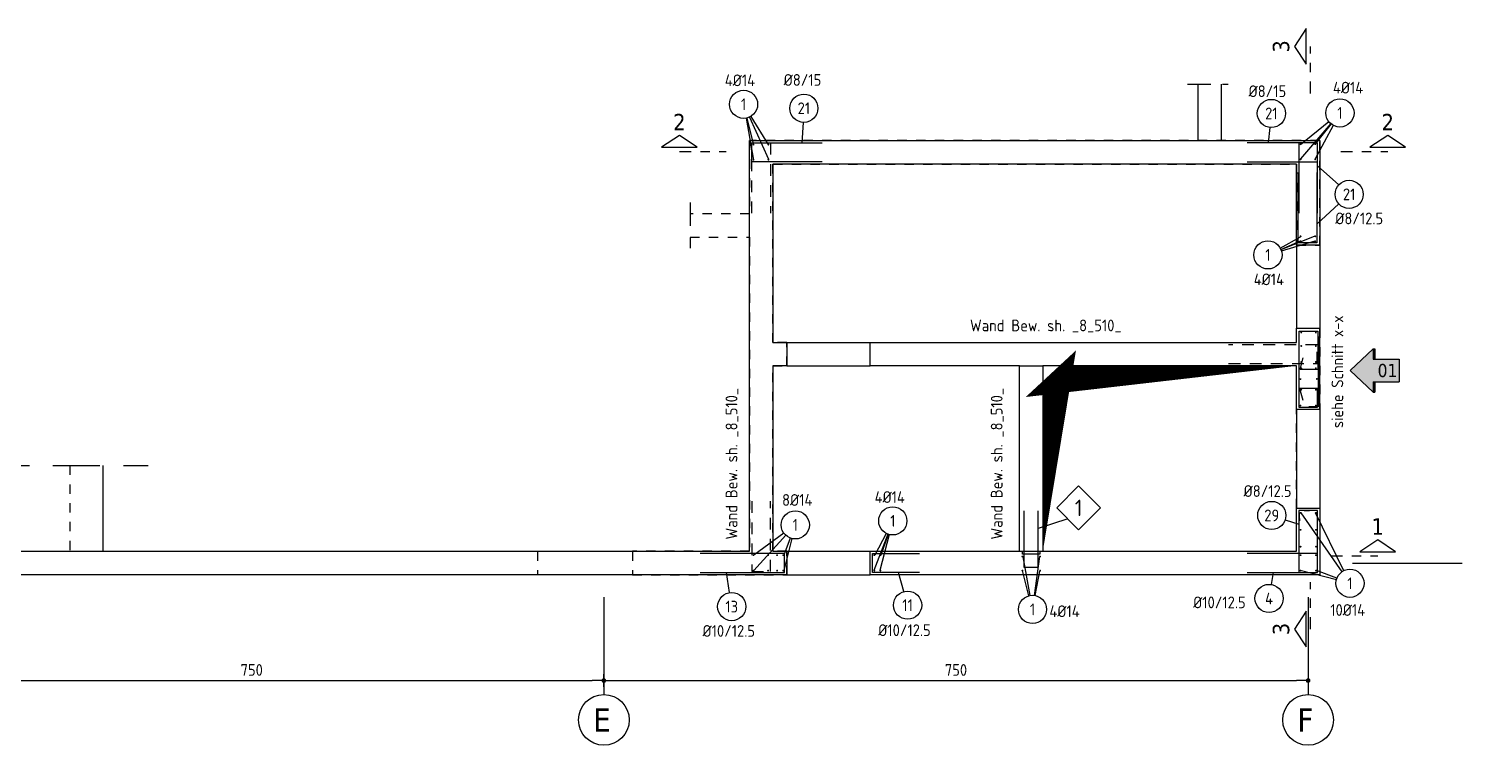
# Model space of a CAD drawing. Extents: x -7.1 to 83.9, y -5.7 to 50.5.
# Drawn here: x 24.21 to 39.48, y 16.15 to 23.79 of the extents above; entities that cross this region are included whole.
import ezdxf
from ezdxf.enums import TextEntityAlignment as Align

# ---------------------------------------------------------------- set-up
doc = ezdxf.new("R2010")
doc.units = 0
doc.header["$LTSCALE"] = 0.5
for name, pattern in [('AUSGEZOGEN', [1000.01, 1000, 0.01]), ('DASHDOTSMALL', [1.05, 0.5, -0.25, 0.05, -0.25]), ('DASHEDX2', [1.5, 1, -0.5]), ('DOT', [0.175, 0.05, -0.125]), ('GESTRICHELT', [0.75, 0.5, -0.25]), ('HIDDEN', [0.375, 0.25, -0.125]), ('HIDDEN2', [0.187, 0.125, -0.062]), ('PUNKT', [0.175, 0.05, -0.125]), ('STRICHPUNKT2', [0.55, 0.25, -0.125, 0.05, -0.125])]:
    doc.linetypes.add(name, pattern=pattern)
for name, color, linetype in [('ACHSEN', 7, 'Continuous'), ('AFU', 7, 'Continuous'), ('BETON', 7, 'Continuous'), ('Brüstung 1.UG', 7, 'Continuous'), ('DRUEBER', 7, 'Continuous'), ('grau_dunkel', 7, 'Continuous'), ('grau_hell', 7, 'Continuous'), ('HBT', 7, 'Continuous'), ('HILFE', 7, 'Continuous'), ('index', 7, 'Continuous'), ('MASSE', 7, 'Continuous'), ('OBJEKT', 7, 'Continuous'), ('RND', 7, 'Continuous'), ('RND-1', 7, 'Continuous'), ('SCHNITTE', 7, 'Continuous'), ('SFP_Achsen', 7, 'Continuous'), ('TEXT', 7, 'Continuous')]:
    doc.layers.add(name, color=color, linetype=linetype)
doc.styles.add('helv', font='tahoma.ttf')
doc.styles.add('txt', font='isocp.shx')
doc.linetypes.add('AFU_50K', pattern='A,0.15,["/",Standard,S=0.2,R=0,X=-0.01,Y=-0.1],0.07,["/",Standard,S=0.2,R=0,X=-0.01,Y=-0.1],0.15', length=0.37)
doc.dimstyles.new('DOT_I', dxfattribs={"dimscale": 0.5, "dimtxt": 0.25, "dimasz": 0.25, "dimexe": 0.1, "dimexo": 0.3, "dimgap": 0.1, "dimtad": 1, "dimdec": 3, "dimzin": 3, "dimtxsty": 'txt', "dimblk": 'DOT', "dimblk1": 'DOT', "dimblk2": 'DOT', "dimsah": 1, "dimcen": 0.1, "dimse1": 1, "dimse2": 1, "dimazin": 0, "dimtfac": 1, "dimtdec": 4, "dimtix": 1, "dimtmove": 2, "dimatfit": 3, "dimfxl": 0, "dimtvp": 1, "dimtolj": 1, "dimtzin": 0, "dimarcsym": 0})

# ---------------------------------------------------------------- blocks, each defined once
blk = doc.blocks.new('SCHN-2')
at = {"layer": 'SCHNITTE', "color": 6, "linetype": 'Continuous'}
blk.add_lwpolyline([(0.378, 0.088), (0, 0.34), (-0.378, 0.088)], close=True, dxfattribs=at)
at = {"layer": 'SCHNITTE', "color": 1, "linetype": 'DASHDOTSMALL', "style": 'helv'}
blk.add_attdef('SCHN-2', text='', height=0.35, dxfattribs=at).set_placement((0, 0.45), align=Align.CENTER)
blk = doc.blocks.new('RND_HIN')
at = {"layer": 'RND', "color": 7, "linetype": 'Continuous'}
blk.add_circle((0, 0), 0.3, dxfattribs=at)
at = {"layer": 'RND', "color": 7, "linetype": 'Continuous', "style": 'txt'}
blk.add_attdef('POSI', text='', height=0.25, dxfattribs=at).set_placement((0, 0), align=Align.MIDDLE)
blk = doc.blocks.new('DOT')
at = {"layer": 'MASSE', "color": 7, "linetype": 'Continuous'}
for p, q in [((0, 0), (-1, 0)), ((0, 0.54), (0, -0.54))]:
    blk.add_line(p, q, dxfattribs=at)
at = {"layer": 'MASSE', "color": 7, "linetype": 'Continuous', "const_width": 0.2}
blk.add_lwpolyline([(-0.1, 0, 1), (0.1, 0, 1)], format="xyb", close=True, dxfattribs=at)
blk = doc.blocks.new('*D46')
at = {"layer": 'Defpoints', "color": 0, "linetype": 'AUSGEZOGEN', "transparency": 16777216}
for p in [(22.84, 16.843), (30.34, 16.843), (30.34, 16.843)]:
    blk.add_point(p, dxfattribs=at)
at = {"layer": 'MASSE', "color": 0, "linetype": 'AUSGEZOGEN', "lineweight": -2, "transparency": 16777216}
blk.add_line((22.965, 16.843), (30.215, 16.843), dxfattribs=at)
at = {"layer": 'MASSE', "color": 0, "linetype": 'AUSGEZOGEN', "lineweight": -2, "transparency": 16777216, "xscale": 0.125, "yscale": 0.125, "zscale": 0.125, "rotation": 180}
blk.add_blockref('DOT', (22.84, 16.843), dxfattribs=at)
at = {"layer": 'MASSE', "color": 0, "linetype": 'AUSGEZOGEN', "lineweight": -2, "transparency": 16777216, "xscale": 0.125, "yscale": 0.125, "zscale": 0.125}
blk.add_blockref('DOT', (30.34, 16.843), dxfattribs=at)
at = {"layer": 'MASSE', "color": 0, "linetype": 'AUSGEZOGEN', "transparency": 16777216, "insert": (26.59, 16.956), "char_height": 0.125, "attachment_point": 5, "style": 'txt'}
blk.add_mtext('\\A1;750', dxfattribs=at)
blk = doc.blocks.new('*D47')
at = {"layer": 'Defpoints', "color": 0, "linetype": 'AUSGEZOGEN', "transparency": 16777216}
for p in [(30.34, 16.843), (37.84, 16.843), (37.84, 16.843)]:
    blk.add_point(p, dxfattribs=at)
at = {"layer": 'MASSE', "color": 0, "linetype": 'AUSGEZOGEN', "lineweight": -2, "transparency": 16777216}
blk.add_line((30.465, 16.843), (37.715, 16.843), dxfattribs=at)
at = {"layer": 'MASSE', "color": 0, "linetype": 'AUSGEZOGEN', "lineweight": -2, "transparency": 16777216, "xscale": 0.125, "yscale": 0.125, "zscale": 0.125, "rotation": 180}
blk.add_blockref('DOT', (30.34, 16.843), dxfattribs=at)
at = {"layer": 'MASSE', "color": 0, "linetype": 'AUSGEZOGEN', "lineweight": -2, "transparency": 16777216, "xscale": 0.125, "yscale": 0.125, "zscale": 0.125}
blk.add_blockref('DOT', (37.84, 16.843), dxfattribs=at)
at = {"layer": 'MASSE', "color": 0, "linetype": 'AUSGEZOGEN', "transparency": 16777216, "insert": (34.09, 16.956), "char_height": 0.125, "attachment_point": 5, "style": 'txt'}
blk.add_mtext('\\A1;750', dxfattribs=at)
blk = doc.blocks.new('hin_ind5')
at = {"layer": 'grau_hell', "linetype": 'AUSGEZOGEN'}
h = blk.add_hatch(color=9, dxfattribs=at)
h.dxf.hatch_style = 2
h.paths.add_polyline_path([(0, 0), (0.619, -0.577), (0.619, -0.3), (1.306, -0.3), (1.306, 0.3), (0.619, 0.3), (0.619, 0.577)])
h.paths.add_polyline_path([(0.34, -0.274), (1.311, -0.274), (1.311, 0.274), (0.34, 0.274)], flags=9)
at = {"layer": 'OBJEKT', "linetype": 'AUSGEZOGEN'}
for points in [[(0.619, 0.3), (0.66, 0.3), (0.66, 0.577), (0.619, 0.577)], [(0.619, -0.577), (0.66, -0.577), (0.66, -0.3), (0.619, -0.3)]]:
    blk.add_hatch(color=1, dxfattribs=at).paths.add_polyline_path(points)
at = {"layer": 'OBJEKT', "color": 1, "linetype": 'AUSGEZOGEN'}
for p, q in [((0, 0), (0.619, 0.577)), ((0.619, 0.577), (0.619, 0.3)), ((0.619, 0.577), (0.66, 0.577)), ((0.66, 0.577), (0.66, 0.3)), ((0, 0), (0.619, -0.577)), ((0.619, 0.3), (1.306, 0.3)), ((1.306, 0.3), (1.306, -0.3)), ((0.619, -0.3), (0.619, -0.577)), ((0.619, -0.3), (1.306, -0.3)), ((0.66, -0.3), (0.66, -0.577))]:
    blk.add_line(p, q, dxfattribs=at)
at = {"layer": 'OBJEKT', "color": 7, "linetype": 'AUSGEZOGEN'}
blk.add_line((0.619, -0.577), (0.66, -0.577), dxfattribs=at)
at = {"layer": 'index', "color": 1, "linetype": 'Continuous', "style": 'helv'}
blk.add_attdef('INDEX', text='', height=0.35, rotation=360, dxfattribs=at).set_placement((1.259, 0), align=Align.MIDDLE_RIGHT)

msp = doc.modelspace()

# ---------------------------------------------------------------- linework, layer by layer
at = {"layer": 'ACHSEN', "color": 140, "linetype": 'AUSGEZOGEN'}
for p, q in [((38.314, 18.095), (39.482, 18.095)), ((30.34, 17.732), (30.34, 16.694)), ((37.84, 17.732), (37.84, 16.694))]:
    msp.add_line(p, q, dxfattribs=at)
at = {"layer": 'AFU', "color": 8, "linetype": 'AFU_50K'}
for p, q in [((34.766, 20.195), (35.015, 20.195)), ((34.765, 18.22), (35.015, 18.22))]:
    msp.add_line(p, q, dxfattribs=at)
at = {"layer": 'BETON', "color": 6, "linetype": 'AUSGEZOGEN', "lineweight": -2}
for p, q in [((31.89, 18.22), (31.89, 22.595)), ((31.89, 22.595), (37.965, 22.595)), ((37.965, 22.595), (37.965, 21.48)), ((37.715, 22.345), (32.14, 22.345)), ((32.14, 22.345), (32.14, 20.445)), ((37.715, 21.48), (37.715, 22.345)), ((37.965, 21.48), (37.715, 21.48)), ((37.715, 20.445), (37.715, 20.595)), ((37.715, 20.595), (37.965, 20.595)), ((37.965, 19.73), (37.965, 20.595)), ((32.14, 20.445), (32.29, 20.445)), ((32.29, 20.445), (32.29, 20.195)), ((33.175, 20.445), (37.715, 20.445)), ((33.175, 20.195), (33.175, 20.445)), ((32.29, 20.195), (32.14, 20.195)), ((32.14, 20.195), (32.14, 18.22)), ((34.765, 20.195), (33.175, 20.195)), ((34.765, 18.22), (34.765, 20.195)), ((37.715, 20.195), (35.015, 20.195)), ((35.015, 20.195), (35.015, 18.22)), ((37.715, 19.73), (37.715, 20.195)), ((37.965, 19.73), (37.715, 19.73)), ((37.715, 18.22), (37.715, 18.68)), ((37.715, 18.68), (37.965, 18.68)), ((37.965, 18.68), (37.965, 17.97)), ((19.815, 18.22), (31.89, 18.22)), ((32.14, 18.22), (32.29, 18.22)), ((32.29, 18.22), (32.29, 17.97)), ((33.175, 17.97), (33.175, 18.22)), ((33.175, 18.22), (34.765, 18.22)), ((35.015, 18.22), (37.715, 18.22)), ((32.29, 17.97), (16.71, 17.97)), ((37.965, 17.97), (33.175, 17.97))]:
    msp.add_line(p, q, dxfattribs=at)
at = {"layer": 'Brüstung 1.UG', "color": 102, "linetype": 'DOT'}
for p, q in [((37.715, 18.68), (37.715, 19.73)), ((37.965, 19.73), (37.965, 18.68))]:
    msp.add_line(p, q, dxfattribs=at)
at = {"layer": 'DRUEBER', "color": 7, "linetype": 'PUNKT', "lineweight": -2}
for p, q in [((31.89, 22.595), (31.89, 21.815)), ((37.965, 22.595), (31.89, 22.595)), ((37.965, 21.48), (37.965, 22.595)), ((32.141, 20.445), (32.141, 22.345)), ((32.141, 22.345), (37.715, 22.345)), ((37.715, 22.345), (37.715, 21.48)), ((31.89, 21.815), (31.259, 21.815)), ((31.259, 21.565), (31.89, 21.565)), ((31.89, 21.565), (31.891, 18.22)), ((37.715, 21.48), (37.965, 21.48)), ((37.716, 20.445), (37.716, 20.595)), ((37.716, 20.595), (37.965, 20.595)), ((37.965, 20.595), (37.965, 19.73)), ((32.29, 20.445), (32.141, 20.445)), ((32.29, 20.195), (32.29, 20.445)), ((33.175, 20.445), (37.716, 20.445)), ((33.175, 20.195), (33.175, 20.445)), ((32.14, 18.22), (32.14, 20.195)), ((32.14, 20.195), (32.29, 20.195)), ((34.766, 20.195), (33.175, 20.195)), ((34.765, 18.22), (34.766, 20.195)), ((37.715, 20.195), (35.015, 20.195)), ((35.015, 20.195), (35.015, 18.22)), ((37.715, 19.73), (37.715, 20.195)), ((37.965, 19.73), (37.715, 19.73)), ((37.715, 18.22), (37.715, 18.68)), ((37.715, 18.68), (37.965, 18.68)), ((37.965, 18.68), (37.965, 17.97)), ((21.015, 18.22), (29.635, 18.22)), ((29.635, 18.22), (29.635, 17.97)), ((31.891, 18.22), (30.645, 18.22)), ((30.645, 18.22), (30.645, 17.97)), ((32.29, 18.22), (32.14, 18.22)), ((32.29, 17.97), (32.29, 18.22)), ((33.175, 17.97), (33.175, 18.22)), ((33.175, 18.22), (34.765, 18.22)), ((35.015, 18.22), (37.715, 18.22)), ((29.635, 17.97), (16.71, 17.97)), ((30.645, 17.97), (32.29, 17.97)), ((37.965, 17.97), (33.175, 17.97))]:
    msp.add_line(p, q, dxfattribs=at)
at = {"layer": 'grau_dunkel', "color": 21}
msp.add_lwpolyline([(37.715, 20.195, 0, 0.31, 0), (35.024, 20.041, 0, 0, 0), (35.176, 20.182, 0.322, 0, 0), (35.015, 18.22, 0, 0, 0)], format="xyseb", dxfattribs=at)
at = {"layer": 'HBT', "color": 1, "linetype": 'Continuous'}
msp.add_lwpolyline([(35.163, 18.683), (35.396, 18.916), (35.63, 18.683), (35.396, 18.449)], close=True, dxfattribs=at)
at = {"layer": 'HBT', "color": 1, "linetype": 'AUSGEZOGEN'}
msp.add_lwpolyline([(34.813, 18.65), (34.813, 18.22), (34.813, 18.05), (34.967, 18.05), (34.967, 18.22), (34.967, 18.65)], dxfattribs=at)
at = {"layer": 'HBT', "color": 102, "linetype": 'AUSGEZOGEN'}
msp.add_lwpolyline([(34.797, 18.22), (34.983, 18.22), (34.983, 18.19), (34.797, 18.19)], close=True, dxfattribs=at)
at = {"layer": 'HILFE', "color": 102, "linetype": 'GESTRICHELT'}
for p, q in [((36.555, 23.197), (36.988, 23.197)), ((31.259, 21.936), (31.259, 21.45))]:
    msp.add_line(p, q, dxfattribs=at)
at = {"layer": 'HILFE', "color": 102, "linetype": 'DASHEDX2'}
msp.add_line((8.723, 19.133), (25.489, 19.133), dxfattribs=at)
at = {"layer": 'HILFE', "color": 102, "linetype": 'AUSGEZOGEN'}
msp.add_line((35.28, 18.566), (34.967, 18.463), dxfattribs=at)
at = {"layer": 'OBJEKT', "color": 7, "linetype": 'AUSGEZOGEN'}
for p, q in [((36.665, 23.197), (36.665, 22.595)), ((36.915, 23.197), (36.915, 22.595)), ((37.715, 21.48), (37.715, 20.595)), ((37.965, 21.48), (37.965, 20.595)), ((32.29, 20.445), (33.175, 20.445)), ((32.29, 20.195), (33.175, 20.195)), ((37.715, 19.73), (37.715, 18.68)), ((37.965, 19.73), (37.965, 18.68)), ((25.003, 19.133), (25.003, 18.22)), ((32.29, 18.22), (33.175, 18.22)), ((32.29, 17.97), (33.175, 17.97))]:
    msp.add_line(p, q, dxfattribs=at)
at = {"layer": 'OBJEKT', "color": 7, "linetype": 'HIDDEN2'}
msp.add_line((24.653, 19.133), (24.653, 18.22), dxfattribs=at)
at = {"layer": 'RND', "color": 102, "linetype": 'AUSGEZOGEN'}
for p, q in [((31.854, 22.833), (31.933, 22.386)), ((31.864, 22.835), (31.933, 22.547)), ((31.89, 22.844), (32.092, 22.396)), ((31.906, 22.853), (32.092, 22.547)), ((32.462, 22.789), (32.449, 22.57)), ((38.062, 22.794), (37.76, 22.551)), ((38.081, 22.775), (37.76, 22.4)), ((38.085, 22.772), (37.916, 22.561)), ((38.108, 22.756), (37.916, 22.4)), ((37.433, 22.735), (37.416, 22.57)), ((38.166, 22.122), (37.94, 22.326)), ((38.167, 21.92), (37.933, 21.705)), ((37.544, 21.45), (37.76, 21.57)), ((37.552, 21.433), (37.916, 21.58)), ((37.55, 21.436), (37.76, 21.526)), ((37.556, 21.42), (37.916, 21.526)), ((38.201, 18.002), (37.765, 18.629)), ((38.22, 18.013), (37.919, 18.629)), ((37.595, 18.556), (37.74, 18.508)), ((32.257, 18.412), (31.939, 18.179)), ((32.278, 18.39), (31.939, 18.014)), ((32.325, 18.361), (32.255, 18.179)), ((32.342, 18.356), (32.255, 18.014)), ((33.364, 18.404), (33.215, 18.014)), ((33.347, 18.411), (33.225, 18.179)), ((33.38, 18.399), (33.28, 18.014)), ((33.368, 18.402), (33.29, 18.179)), ((34.879, 17.748), (34.805, 18.161)), ((34.925, 17.749), (34.982, 18.166)), ((31.679, 17.78), (31.645, 17.995)), ((33.535, 17.791), (33.478, 17.995)), ((34.867, 17.746), (34.797, 18.015)), ((34.933, 17.748), (34.982, 18.01)), ((37.449, 17.866), (37.47, 17.995)), ((38.141, 17.916), (37.755, 18.014)), ((38.146, 17.932), (37.929, 18.014))]:
    msp.add_line(p, q, dxfattribs=at)
at = {"layer": 'RND', "color": 7, "linetype": 'HIDDEN'}
for points in [[(31.916, 21.82), (31.916, 22.57), (32.116, 22.57), (32.116, 21.82)], [(36.994, 20.22), (37.938, 20.22), (37.938, 20.42), (36.994, 20.42)], [(31.916, 18.753), (31.916, 18.003), (32.116, 18.003), (32.116, 18.753)]]:
    msp.add_lwpolyline(points, dxfattribs=at)
at = {"layer": 'RND', "color": 7, "linetype": 'AUSGEZOGEN', "const_width": 0.01}
for points in [[(31.933, 22.547, 1), (31.933, 22.557, 1)], [(32.092, 22.547, 1), (32.092, 22.557, 1)], [(37.76, 22.551, 1), (37.76, 22.561, 1)], [(37.916, 22.551, 1), (37.916, 22.561, 1)], [(31.933, 22.386, 1), (31.933, 22.396, 1)], [(32.092, 22.386, 1), (32.092, 22.396, 1)], [(37.76, 22.39, 1), (37.76, 22.4, 1)], [(37.916, 22.39, 1), (37.916, 22.4, 1)], [(37.76, 21.57, 1), (37.76, 21.58, 1)], [(37.76, 21.516, 1), (37.76, 21.526, 1)], [(37.916, 21.57, 1), (37.916, 21.58, 1)], [(37.916, 21.516, 1), (37.916, 21.526, 1)], [(37.767, 20.545, 1), (37.767, 20.555, 1)], [(37.922, 20.545, 1), (37.922, 20.555, 1)], [(37.767, 20.402, 1), (37.767, 20.412, 1)], [(37.922, 20.402, 1), (37.922, 20.412, 1)], [(37.767, 20.231, 1), (37.767, 20.241, 1)], [(37.767, 20.164, 1), (37.767, 20.174, 1)], [(37.922, 20.231, 1), (37.922, 20.241, 1)], [(37.922, 20.164, 1), (37.922, 20.174, 1)], [(37.759, 20.049, 1), (37.759, 20.059, 1)], [(37.933, 20.051, 1), (37.933, 20.061, 1)], [(37.767, 19.936, 1), (37.767, 19.946, 1)], [(37.922, 19.936, 1), (37.922, 19.946, 1)], [(37.758, 19.767, 1), (37.758, 19.777, 1)], [(37.922, 19.767, 1), (37.922, 19.777, 1)], [(37.755, 18.629, 1), (37.765, 18.629, 1)], [(37.919, 18.629, 1), (37.929, 18.629, 1)], [(37.755, 18.449, 1), (37.765, 18.449, 1)], [(37.919, 18.449, 1), (37.929, 18.449, 1)], [(31.929, 18.179, 1), (31.939, 18.179, 1)], [(32.084, 18.179, 1), (32.094, 18.179, 1)], [(32.18, 18.179, 1), (32.19, 18.179, 1)], [(32.245, 18.179, 1), (32.255, 18.179, 1)], [(33.215, 18.179, 1), (33.225, 18.179, 1)], [(33.28, 18.179, 1), (33.29, 18.179, 1)], [(34.792, 18.165, 1), (34.802, 18.165, 1)], [(34.981, 18.165, 1), (34.991, 18.165, 1)], [(37.755, 18.269, 1), (37.765, 18.269, 1)], [(37.755, 18.179, 1), (37.765, 18.179, 1)], [(37.919, 18.269, 1), (37.929, 18.269, 1)], [(37.919, 18.179, 1), (37.929, 18.179, 1)], [(31.929, 18.014, 1), (31.939, 18.014, 1)], [(32.084, 18.014, 1), (32.094, 18.014, 1)], [(32.18, 18.014, 1), (32.19, 18.014, 1)], [(32.245, 18.014, 1), (32.255, 18.014, 1)], [(33.215, 18.014, 1), (33.225, 18.014, 1)], [(33.28, 18.014, 1), (33.29, 18.014, 1)], [(34.792, 18.014, 1), (34.802, 18.014, 1)], [(34.981, 18.014, 1), (34.991, 18.014, 1)], [(37.755, 18.014, 1), (37.765, 18.014, 1)], [(37.919, 18.014, 1), (37.929, 18.014, 1)]]:
    msp.add_lwpolyline(points, format="xyb", close=True, dxfattribs=at)
at = {"layer": 'RND', "color": 7, "linetype": 'AUSGEZOGEN'}
for points in [[(37.745, 19.865), (37.745, 20.565), (37.945, 20.565), (37.945, 20.155), (37.755, 20.155), (37.788, 20.281)], [(37.948, 20.509), (37.948, 19.759), (37.848, 19.759)], [(37.74, 20.455), (37.74, 19.755), (37.94, 19.755), (37.94, 19.955), (37.75, 19.955), (37.783, 19.829)]]:
    msp.add_lwpolyline(points, dxfattribs=at)
at = {"layer": 'RND-1', "color": 1, "linetype": 'AUSGEZOGEN'}
for points in [[(32.666, 22.37), (31.916, 22.37), (31.916, 22.57), (32.666, 22.57)], [(37.19, 22.37), (37.94, 22.37), (37.94, 22.57), (37.19, 22.57)], [(37.94, 21.82), (37.94, 22.57), (37.74, 22.57), (37.74, 21.82)], [(37.933, 22.255), (37.933, 21.505), (37.733, 21.505), (37.733, 22.255)], [(37.85, 18.646), (37.74, 18.655), (37.74, 17.995), (37.94, 17.995), (37.94, 18.655), (37.74, 18.655), (37.75, 18.546)], [(31.365, 17.995), (32.265, 17.995), (32.265, 18.195), (31.365, 18.195)], [(33.7, 17.995), (33.2, 17.995), (33.2, 18.195), (33.7, 18.195)], [(37.19, 17.995), (37.94, 17.995), (37.94, 18.195), (37.19, 18.195)]]:
    msp.add_lwpolyline(points, dxfattribs=at)
at = {"layer": 'SCHNITTE', "color": 6, "linetype": 'STRICHPUNKT2'}
for p, q in [((37.864, 23.098), (37.864, 23.598)), ((31.144, 22.479), (31.644, 22.479)), ((38.188, 22.479), (38.688, 22.479)), ((38.081, 18.171), (38.581, 18.171)), ((37.864, 17.392), (37.864, 17.892))]:
    msp.add_line(p, q, dxfattribs=at)
at = {"layer": 'SFP_Achsen', "color": 7, "linetype": 'AUSGEZOGEN'}
for centre in [(30.34, 16.424), (37.84, 16.424)]:
    msp.add_circle(centre, 0.27, dxfattribs=at)

# ---------------------------------------------------------------- block references
at = {"layer": 'index', "color": 7, "linetype": 'AUSGEZOGEN', "xscale": 0.4, "yscale": 0.4, "zscale": 0.4}
msp.add_blockref('hin_ind5', (38.287, 20.146), dxfattribs=at).add_auto_attribs({'INDEX': '01'})
at = {"layer": 'RND', "color": 7, "linetype": 'AUSGEZOGEN', "xscale": 0.5, "yscale": 0.5, "zscale": 0.5}
for p, values in [((31.828, 22.981), {'POSI': '1'}), ((32.47, 22.939), {'POSI': '21'}), ((37.449, 22.884), {'POSI': '21'}), ((38.179, 22.889), {'POSI': '1'}), ((38.277, 22.022), {'POSI': '21'}), ((37.412, 21.377), {'POSI': '1'}), ((32.379, 18.501), {'POSI': '1'}), ((33.417, 18.544), {'POSI': '1'}), ((37.453, 18.602), {'POSI': '29'}), ((38.286, 17.879), {'POSI': '1'}), ((37.424, 17.718), {'POSI': '4'}), ((31.702, 17.631), {'POSI': '13'}), ((33.575, 17.646), {'POSI': '11'}), ((34.905, 17.601), {'POSI': '1'})]:
    msp.add_blockref('RND_HIN', p, dxfattribs=at).add_auto_attribs(values)
at = {"layer": 'SCHNITTE', "color": 6, "linetype": 'STRICHPUNKT2', "xscale": 0.5, "yscale": 0.5, "zscale": 0.5, "rotation": 90}
for p in [(37.864, 23.598), (37.864, 17.392)]:
    msp.add_blockref('SCHN-2', p, dxfattribs=at).add_auto_attribs({'SCHN-2': '3'})
at = {"layer": 'SCHNITTE', "color": 6, "linetype": 'STRICHPUNKT2', "xscale": 0.5, "yscale": 0.5, "zscale": 0.5}
for p, values in [((31.144, 22.479), {'SCHN-2': '2'}), ((38.688, 22.479), {'SCHN-2': '2'}), ((38.581, 18.171), {'SCHN-2': '1'})]:
    msp.add_blockref('SCHN-2', p, dxfattribs=at).add_auto_attribs(values)

# ---------------------------------------------------------------- texts
at = {"layer": 'HBT', "color": 1, "linetype": 'Continuous', "style": 'txt'}
msp.add_attdef('1', text='?', height=0.175, dxfattribs=at).set_placement((35.396, 18.595), align=Align.CENTER)
at = {"layer": 'SFP_Achsen', "color": 6, "linetype": 'AUSGEZOGEN', "style": 'helv'}
for s, p in [('E', (30.226, 16.299)), ('F', (37.726, 16.299))]:
    msp.add_text(s, height=0.25, dxfattribs=at).set_placement(p)
at = {"layer": 'TEXT', "color": 7, "linetype": 'AUSGEZOGEN', "style": 'txt'}
for s, p in [('4%%C14', (31.628, 23.174)), ('%%C8/15', (32.255, 23.178)), ('4%%C14', (38.105, 23.096)), ('%%C8/15', (37.206, 23.058)), ('%%C8/12.5', (38.129, 21.703)), ('4%%C14', (37.261, 21.054)), ('Wand Bew. sh. _8_510_', (34.239, 20.563)), ('8%%C14', (32.238, 18.704)), ('4%%C14', (33.224, 18.735)), ('%%C8/12.5', (37.153, 18.799)), ('%%C10/12.5', (36.616, 17.613)), ('4%%C14', (35.085, 17.519)), ('10%%C14', (38.076, 17.532)), ('%%C10/12.5', (31.391, 17.309)), ('%%C10/12.5', (33.262, 17.317))]:
    msp.add_text(s, height=0.125, dxfattribs=at).set_placement(p)
for s, p in [('siehe Schnitt x-x', (38.214, 19.532)), ('Wand Bew. sh. _8_510_', (31.762, 18.345)), ('Wand Bew. sh. _8_510_', (34.586, 18.345))]:
    msp.add_text(s, height=0.125, rotation=90, dxfattribs=at).set_placement(p)

# ---------------------------------------------------------------- dimensions: what is measured, and where the dimension line sits
at = {"layer": 'MASSE', "color": 7, "linetype": 'AUSGEZOGEN'}
for base, p1, p2, picture, middle in [((30.34, 16.843), (22.84, 16.843), (30.34, 16.843), '*D46', (26.59, 16.956)), ((37.84, 16.843), (30.34, 16.843), (37.84, 16.843), '*D47', (34.09, 16.956))]:
    dim = msp.add_linear_dim(base=base, p1=p1, p2=p2, dimstyle='DOT_I', override={"dimdec": 0, "dimlfac": 100}, dxfattribs=at)
    dim.commit()
    dim.dimension.update_dxf_attribs({"geometry": picture, "text_midpoint": middle})

doc.saveas('drawing.dxf')
